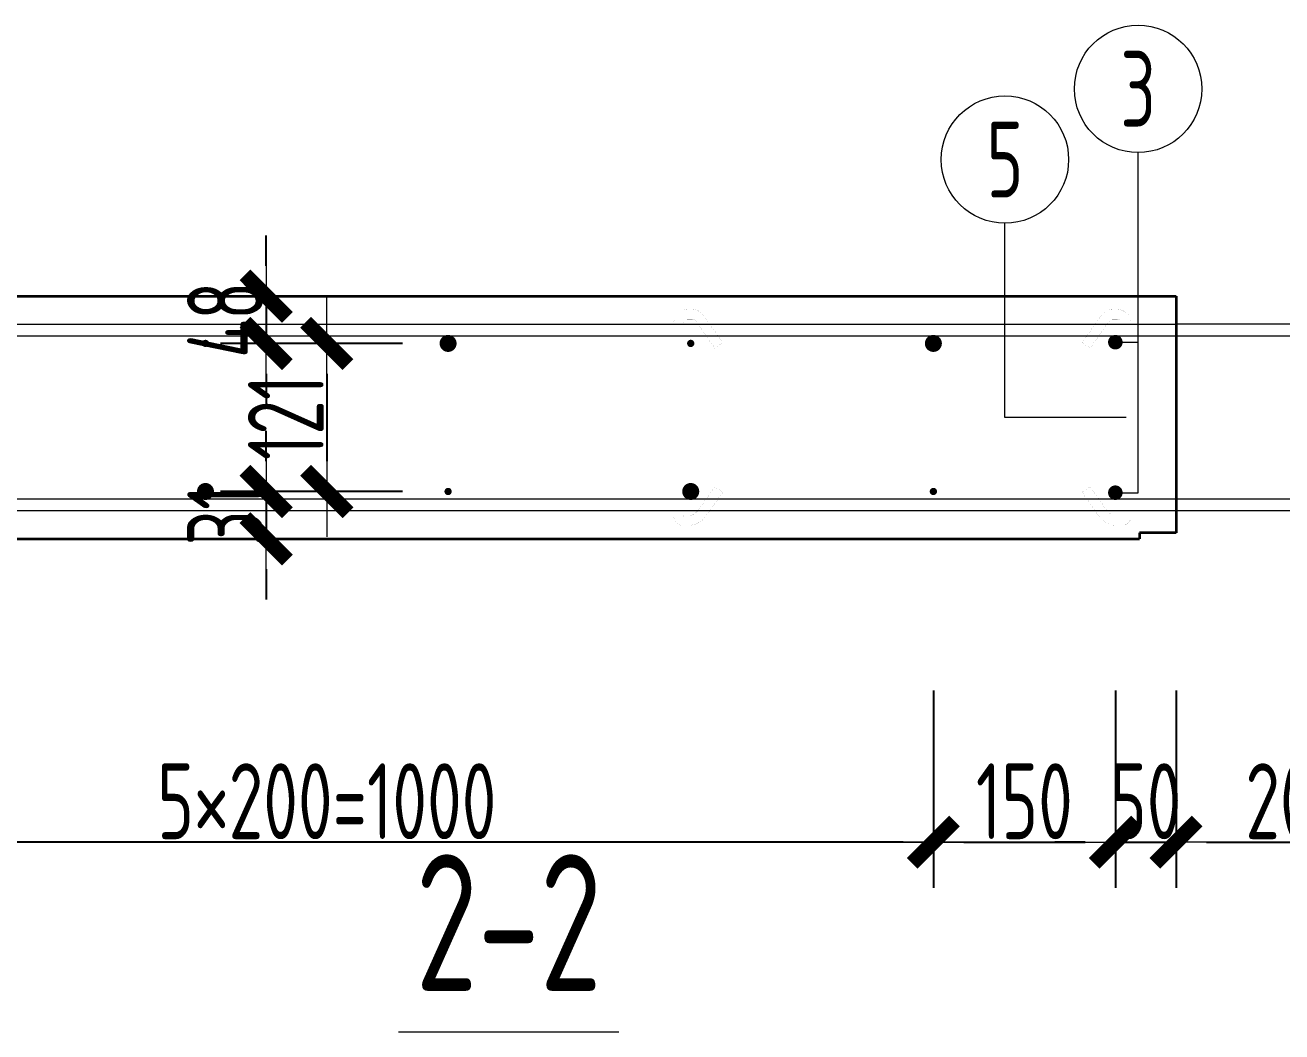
# Model space of a CAD drawing. Extents: x -85320 to 1679916, y -1321939 to 627.
# Drawn here: x 1055220 to 1059363, y -834776 to -831458 of the extents above; entities that cross this region are included whole.
import ezdxf
from ezdxf.enums import TextEntityAlignment as Align

# ---------------------------------------------------------------- set-up
doc = ezdxf.new("R2010")
doc.units = 0
doc.header["$LTSCALE"] = 1000
for name, color, linetype, lineweight in [('直线', 7, 'Continuous', 18), ('预制墙图名', 7, 'Continuous', 18), ('预制墙墙身水平筋', 130, 'Continuous', 18), ('预制墙墙身纵向受力筋', 1, 'Continuous', 18), ('预制墙墙身纵向非受力筋', 94, 'Continuous', 18), ('预制墙墙身附加筋', 94, 'Continuous', 18), ('预制墙拉筋', 130, 'Continuous', 18), ('预制墙详图标注', 3, 'Continuous', 18), ('预制墙详图轮廓', 3, 'Continuous', 35)]:
    doc.layers.add(name, color=color, linetype=linetype, lineweight=lineweight)
doc.styles.add('样式 1', font='yjkeng.shx', dxfattribs={"width": 0.7, "bigfont": 'yjkchn.shx'})
doc.styles.add('样式 2', font='yjkeng.shx', dxfattribs={"width": 0.7, "bigfont": 'yjkchn.shx'})
doc.dimstyles.new('盈建科结构', dxfattribs={"dimscale": 100, "dimtxt": 2.5, "dimasz": 1, "dimexe": 1.5, "dimexo": 0.625, "dimgap": 0.1, "dimtad": 1, "dimdec": 0, "dimrnd": 1, "dimzin": 0, "dimdsep": 46, "dimtxsty": '样式 1', "dimblk": '_yjkbk', "dimblk1": 'ARCHTICK', "dimblk2": 'ARCHTICK', "dimcen": 0.09, "dimadec": 0, "dimazin": 0, "dimtfac": 1, "dimtdec": 4, "dimtix": 1, "dimtmove": 2, "dimatfit": 3, "dimfxl": 1, "dimtolj": 1, "dimtzin": 0, "dimarcsym": 0})

# ---------------------------------------------------------------- blocks, each defined once
blk = doc.blocks.new('_yjkbk')
blk.add_line((-1, 0), (1.5, 0))
blk.add_lwpolyline([(-0.7, -0.7, 0.5, 0.5, 0), (0.7, 0.7, 0.5, 0.5, 0)], format="xyseb")
blk = doc.blocks.new('*D313')
at = {"layer": 'Defpoints', "color": 0, "transparency": 16777216}
for p in [(1056264.4, -832994.8), (1056014.4, -833150.8), (1056264.4, -833150.8)]:
    blk.add_point(p, dxfattribs=at)
at = {"layer": '预制墙详图标注', "color": 0, "lineweight": -2, "transparency": 16777216}
for p, q in [((1056014.4, -832894.8), (1056014.4, -832794.8)), ((1056264.4, -832994.8), (1055864.4, -832994.8)), ((1056014.4, -832994.8), (1056014.4, -833150.8)), ((1056264.4, -833150.8), (1055864.4, -833150.8)), ((1056014.4, -833250.8), (1056014.4, -833350.8))]:
    blk.add_line(p, q, dxfattribs=at)
at = {"layer": '预制墙详图标注', "color": 0, "lineweight": -2, "transparency": 16777216, "xscale": 100, "yscale": 100, "zscale": 100}
for p, rotation in [((1056014.4, -832994.8), 270), ((1056014.4, -833150.8), 90)]:
    blk.add_blockref('_yjkbk', p, dxfattribs=dict(at, rotation=rotation))
at = {"layer": '预制墙详图标注', "color": 0, "transparency": 16777216, "insert": (1056004.4, -833072.8), "char_height": 250, "attachment_point": 8, "rotation": 90, "style": '样式 1'}
blk.add_mtext('\\A1;31', dxfattribs=at)
blk = doc.blocks.new('_ArchTick')
at = {"color": 0, "linetype": 'ByBlock', "const_width": 0.4}
blk.add_lwpolyline([(-0.5, -0.5), (0.5, 0.5)], dxfattribs=at)
blk = doc.blocks.new('*D314')
at = {"layer": 'Defpoints', "color": 0, "transparency": 16777216}
for p in [(1056464.4, -832506.8), (1056214.4, -832994.8), (1056464.4, -832994.8)]:
    blk.add_point(p, dxfattribs=at)
at = {"layer": '预制墙详图标注', "color": 0, "lineweight": -2, "transparency": 16777216}
for p, q in [((1056464.4, -832506.8), (1056064.4, -832506.8)), ((1056214.4, -832606.8), (1056214.4, -832894.8)), ((1056464.4, -832994.8), (1056064.4, -832994.8))]:
    blk.add_line(p, q, dxfattribs=at)
at = {"layer": '预制墙详图标注', "color": 0, "lineweight": -2, "transparency": 16777216, "xscale": 100, "yscale": 100, "zscale": 100}
for p, rotation in [((1056214.4, -832506.8), 90), ((1056214.4, -832994.8), 270)]:
    blk.add_blockref('_yjkbk', p, dxfattribs=dict(at, rotation=rotation))
at = {"layer": '预制墙详图标注', "color": 0, "transparency": 16777216, "insert": (1056204.4, -832750.8), "char_height": 250, "attachment_point": 8, "rotation": 90, "style": '样式 1'}
blk.add_mtext('\\A1;121', dxfattribs=at)
blk = doc.blocks.new('*D315')
at = {"layer": 'Defpoints', "color": 0, "transparency": 16777216}
for p in [(1056264.4, -832350.8), (1056014.4, -832506.8), (1056264.4, -832506.8)]:
    blk.add_point(p, dxfattribs=at)
at = {"layer": '预制墙详图标注', "color": 0, "lineweight": -2, "transparency": 16777216}
for p, q in [((1056014.4, -832250.8), (1056014.4, -832150.8)), ((1056264.4, -832350.8), (1055864.4, -832350.8)), ((1056014.4, -832350.8), (1056014.4, -832506.8)), ((1056264.4, -832506.8), (1055864.4, -832506.8)), ((1056014.4, -832606.8), (1056014.4, -832706.8))]:
    blk.add_line(p, q, dxfattribs=at)
at = {"layer": '预制墙详图标注', "color": 0, "lineweight": -2, "transparency": 16777216, "xscale": 100, "yscale": 100, "zscale": 100}
for p, rotation in [((1056014.4, -832350.8), 270), ((1056014.4, -832506.8), 90)]:
    blk.add_blockref('_yjkbk', p, dxfattribs=dict(at, rotation=rotation))
at = {"layer": '预制墙详图标注', "color": 0, "transparency": 16777216, "insert": (1056004.4, -832428.8), "char_height": 250, "attachment_point": 8, "rotation": 90, "style": '样式 1'}
blk.add_mtext('\\A1;48', dxfattribs=at)
blk = doc.blocks.new('*D318')
at = {"layer": 'Defpoints', "color": 0, "transparency": 16777216}
for p in [(1058814.4, -833650.8), (1059014.4, -833650.8), (1059014.4, -834150.8)]:
    blk.add_point(p, dxfattribs=at)
at = {"layer": '预制墙详图标注', "color": 0, "lineweight": -2, "transparency": 16777216}
for p, q in [((1058814.4, -833650.8), (1058814.4, -834300.8)), ((1059014.4, -833650.8), (1059014.4, -834300.8)), ((1058714.4, -834150.8), (1058614.4, -834150.8)), ((1058814.4, -834150.8), (1059014.4, -834150.8)), ((1059114.4, -834150.8), (1059214.4, -834150.8))]:
    blk.add_line(p, q, dxfattribs=at)
at = {"layer": '预制墙详图标注', "color": 0, "lineweight": -2, "transparency": 16777216, "xscale": 100, "yscale": 100, "zscale": 100}
blk.add_blockref('_yjkbk', (1058814.4, -834150.8), dxfattribs=at)
at = {"layer": '预制墙详图标注', "color": 0, "lineweight": -2, "transparency": 16777216, "xscale": 100, "yscale": 100, "zscale": 100, "rotation": 180}
blk.add_blockref('_yjkbk', (1059014.4, -834150.8), dxfattribs=at)
at = {"layer": '预制墙详图标注', "color": 0, "transparency": 16777216, "insert": (1058914.4, -834140.8), "char_height": 250, "attachment_point": 8, "style": '样式 1'}
blk.add_mtext('\\A1;50', dxfattribs=at)
blk = doc.blocks.new('*D319')
at = {"layer": 'Defpoints', "color": 0, "transparency": 16777216}
for p in [(1059014.4, -833650.8), (1059814.4, -833650.8), (1059814.4, -834150.8)]:
    blk.add_point(p, dxfattribs=at)
at = {"layer": '预制墙详图标注', "color": 0, "lineweight": -2, "transparency": 16777216}
for p, q in [((1059014.4, -833650.8), (1059014.4, -834300.8)), ((1059814.4, -833650.8), (1059814.4, -834300.8)), ((1059114.4, -834150.8), (1059714.4, -834150.8))]:
    blk.add_line(p, q, dxfattribs=at)
at = {"layer": '预制墙详图标注', "color": 0, "lineweight": -2, "transparency": 16777216, "xscale": 100, "yscale": 100, "zscale": 100, "rotation": 180}
blk.add_blockref('_yjkbk', (1059014.4, -834150.8), dxfattribs=at)
at = {"layer": '预制墙详图标注', "color": 0, "lineweight": -2, "transparency": 16777216, "xscale": 100, "yscale": 100, "zscale": 100}
blk.add_blockref('_yjkbk', (1059814.4, -834150.8), dxfattribs=at)
at = {"layer": '预制墙详图标注', "color": 0, "transparency": 16777216, "insert": (1059414.4, -834140.8), "char_height": 250, "attachment_point": 8, "style": '样式 1'}
blk.add_mtext('\\A1;200', dxfattribs=at)
blk = doc.blocks.new('*D348')
at = {"layer": 'Defpoints', "color": 0, "transparency": 16777216}
for p in [(1054214.4, -833650.8), (1058214.4, -833650.8), (1054214.4, -834150.8)]:
    blk.add_point(p, dxfattribs=at)
at = {"layer": '预制墙详图标注', "color": 0, "lineweight": -2, "transparency": 16777216}
for p, q in [((1054214.4, -833713.3), (1054214.4, -834300.8)), ((1058214.4, -833713.3), (1058214.4, -834300.8)), ((1058114.4, -834150.8), (1054314.4, -834150.8))]:
    blk.add_line(p, q, dxfattribs=at)
at = {"layer": '预制墙详图标注', "color": 0, "lineweight": -2, "transparency": 16777216, "xscale": 100, "yscale": 100, "zscale": 100}
for p, rotation in [((1054214.4, -834150.8), 179.99999999999), ((1058214.4, -834150.8), 359.99999999999)]:
    blk.add_blockref('_yjkbk', p, dxfattribs=dict(at, rotation=rotation))
at = {"layer": '预制墙详图标注', "color": 0, "transparency": 16777216, "insert": (1056214.4, -834140.8), "char_height": 250, "attachment_point": 8, "style": '样式 1'}
blk.add_mtext('\\A1;5×200=1000', dxfattribs=at)
blk = doc.blocks.new('*D349')
at = {"layer": 'Defpoints', "color": 0, "transparency": 16777216}
for p in [(1058214.4, -833650.8), (1058814.4, -833650.8), (1058814.4, -834150.8)]:
    blk.add_point(p, dxfattribs=at)
at = {"layer": '预制墙详图标注', "color": 0, "lineweight": -2, "transparency": 16777216}
for p, q in [((1058214.4, -833650.8), (1058214.4, -834300.8)), ((1058814.4, -833650.8), (1058814.4, -834300.8)), ((1058314.4, -834150.8), (1058714.4, -834150.8))]:
    blk.add_line(p, q, dxfattribs=at)
at = {"layer": '预制墙详图标注', "color": 0, "lineweight": -2, "transparency": 16777216, "xscale": 100, "yscale": 100, "zscale": 100, "rotation": 180}
blk.add_blockref('_yjkbk', (1058214.4, -834150.8), dxfattribs=at)
at = {"layer": '预制墙详图标注', "color": 0, "lineweight": -2, "transparency": 16777216, "xscale": 100, "yscale": 100, "zscale": 100}
blk.add_blockref('_yjkbk', (1058814.4, -834150.8), dxfattribs=at)
at = {"layer": '预制墙详图标注', "color": 0, "transparency": 16777216, "insert": (1058514.4, -834140.8), "char_height": 250, "attachment_point": 8, "style": '样式 1'}
blk.add_mtext('\\A1;150', dxfattribs=at)
blk = doc.blocks.new('闭口右')
at = {"layer": '预制墙墙身水平筋', "lineweight": 18}
for p, q in [((1039314.4, -832442.8), (1040057.8, -832442.8)), ((1039314.4, -832442.8), (1040057.8, -832442.8)), ((1039314.4, -832442.8), (1040057.8, -832442.8)), ((1039314.4, -832442.8), (1040057.8, -832442.8)), ((1039314.4, -832442.8), (1040057.8, -832442.8)), ((1039314.4, -832442.8), (1040057.8, -832442.8)), ((1039314.4, -832442.8), (1040057.8, -832442.8)), ((1039314.4, -832442.8), (1040057.8, -832442.8)), ((1039314.4, -832442.8), (1040057.8, -832442.8)), ((1039314.4, -832442.8), (1040057.8, -832442.8)), ((1039314.4, -832442.8), (1040057.8, -832442.8)), ((1039314.4, -832442.8), (1040057.8, -832442.8)), ((1039314.4, -832442.8), (1040057.8, -832442.8)), ((1039314.4, -832442.8), (1040057.8, -832442.8)), ((1039314.4, -832442.8), (1040057.8, -832442.8)), ((1040057.8, -832482.8), (1039314.4, -832482.8)), ((1040057.8, -832482.8), (1039314.4, -832482.8)), ((1040057.8, -832482.8), (1039314.4, -832482.8)), ((1040057.8, -832482.8), (1039314.4, -832482.8)), ((1040057.8, -832482.8), (1039314.4, -832482.8)), ((1040057.8, -832482.8), (1039314.4, -832482.8)), ((1040057.8, -832482.8), (1039314.4, -832482.8)), ((1040057.8, -832482.8), (1039314.4, -832482.8)), ((1040057.8, -832482.8), (1039314.4, -832482.8)), ((1040057.8, -832482.8), (1039314.4, -832482.8)), ((1040057.8, -832482.8), (1039314.4, -832482.8)), ((1040057.8, -832482.8), (1039314.4, -832482.8)), ((1040057.8, -832482.8), (1039314.4, -832482.8)), ((1040057.8, -832482.8), (1039314.4, -832482.8)), ((1040057.8, -832482.8), (1039314.4, -832482.8)), ((1040094.4, -832547.7), (1040094.4, -832519.4)), ((1040094.4, -832547.7), (1040094.4, -832519.4)), ((1040094.4, -832547.7), (1040094.4, -832519.4)), ((1040094.4, -832547.7), (1040094.4, -832519.4)), ((1040094.4, -832547.7), (1040094.4, -832519.4)), ((1040094.4, -832547.7), (1040094.4, -832519.4)), ((1040094.4, -832547.7), (1040094.4, -832519.4)), ((1040094.4, -832547.7), (1040094.4, -832519.4)), ((1040094.4, -832547.7), (1040094.4, -832519.4)), ((1040094.4, -832547.7), (1040094.4, -832519.4)), ((1040094.4, -832547.7), (1040094.4, -832519.4)), ((1040094.4, -832547.7), (1040094.4, -832519.4)), ((1040094.4, -832547.7), (1040094.4, -832519.4)), ((1040094.4, -832547.7), (1040094.4, -832519.4)), ((1040094.4, -832547.7), (1040094.4, -832519.4)), ((1040134.4, -832519.4), (1040134.4, -832547.7)), ((1040134.4, -832519.4), (1040134.4, -832547.7)), ((1040134.4, -832519.4), (1040134.4, -832547.7)), ((1040134.4, -832519.4), (1040134.4, -832547.7)), ((1040134.4, -832519.4), (1040134.4, -832547.7)), ((1040134.4, -832519.4), (1040134.4, -832547.7)), ((1040134.4, -832519.4), (1040134.4, -832547.7)), ((1040134.4, -832519.4), (1040134.4, -832547.7)), ((1040134.4, -832519.4), (1040134.4, -832547.7)), ((1040134.4, -832519.4), (1040134.4, -832547.7)), ((1040134.4, -832519.4), (1040134.4, -832547.7)), ((1040134.4, -832519.4), (1040134.4, -832547.7)), ((1040134.4, -832519.4), (1040134.4, -832547.7)), ((1040134.4, -832519.4), (1040134.4, -832547.7)), ((1040134.4, -832519.4), (1040134.4, -832547.7)), ((1039314.4, -833018.8), (1040057.8, -833018.8)), ((1039314.4, -833018.8), (1040057.8, -833018.8)), ((1039314.4, -833018.8), (1040057.8, -833018.8)), ((1039314.4, -833018.8), (1040057.8, -833018.8)), ((1039314.4, -833018.8), (1040057.8, -833018.8)), ((1039314.4, -833018.8), (1040057.8, -833018.8)), ((1039314.4, -833018.8), (1040057.8, -833018.8)), ((1039314.4, -833018.8), (1040057.8, -833018.8)), ((1039314.4, -833018.8), (1040057.8, -833018.8)), ((1039314.4, -833018.8), (1040057.8, -833018.8)), ((1039314.4, -833018.8), (1040057.8, -833018.8)), ((1039314.4, -833018.8), (1040057.8, -833018.8)), ((1039314.4, -833018.8), (1040057.8, -833018.8)), ((1039314.4, -833018.8), (1040057.8, -833018.8)), ((1039314.4, -833018.8), (1040057.8, -833018.8)), ((1040057.8, -833058.8), (1039314.4, -833058.8))]:
    blk.add_line(p, q, dxfattribs=at)
at = {"layer": '预制墙墙身水平筋', "color": 4}
for p, q in [((1040094.4, -832519.4), (1040094.4, -832982.3)), ((1040134.4, -832519.4), (1040134.4, -832982.3))]:
    blk.add_line(p, q, dxfattribs=at)
at = {"layer": '预制墙墙身水平筋', "lineweight": 18}
for centre, radius, start, end in [((1040057.8, -832519.4), 76.6, 360, 90), ((1040057.8, -832519.4), 76.6, 360, 90), ((1040057.8, -832519.4), 76.6, 360, 90), ((1040057.8, -832519.4), 76.6, 360, 90), ((1040057.8, -832519.4), 76.6, 360, 90), ((1040057.8, -832519.4), 76.6, 360, 90), ((1040057.8, -832519.4), 76.6, 360, 90), ((1040057.8, -832519.4), 76.6, 360, 90), ((1040057.8, -832519.4), 76.6, 360, 90), ((1040057.8, -832519.4), 76.6, 360, 90), ((1040057.8, -832519.4), 76.6, 360, 90), ((1040057.8, -832519.4), 76.6, 360, 90), ((1040057.8, -832519.4), 76.6, 360, 90), ((1040057.8, -832519.4), 76.6, 360, 90), ((1040057.8, -832519.4), 36.6, 360, 90), ((1040057.8, -832519.4), 36.6, 360, 90), ((1040057.8, -832519.4), 36.6, 360, 90), ((1040057.8, -832519.4), 36.6, 360, 90), ((1040057.8, -832519.4), 36.6, 360, 90), ((1040057.8, -832519.4), 36.6, 360, 90), ((1040057.8, -832519.4), 36.6, 360, 90), ((1040057.8, -832519.4), 36.6, 360, 90), ((1040057.8, -832519.4), 36.6, 360, 90), ((1040057.8, -832519.4), 36.6, 360, 90), ((1040057.8, -832519.4), 36.6, 360, 90), ((1040057.8, -832519.4), 36.6, 360, 90), ((1040057.8, -832519.4), 36.6, 360, 90), ((1040057.8, -832519.4), 36.6, 360, 90), ((1040057.8, -832982.3), 36.6, 270, 0), ((1040057.8, -832982.3), 76.6, 270, 0), ((1040057.8, -832982.3), 36.6, 270, 0), ((1040057.8, -832982.3), 76.6, 270, 0), ((1040057.8, -832982.3), 36.6, 270, 0), ((1040057.8, -832982.3), 76.6, 270, 0), ((1040057.8, -832982.3), 36.6, 270, 0), ((1040057.8, -832982.3), 76.6, 270, 0), ((1040057.8, -832982.3), 36.6, 270, 0), ((1040057.8, -832982.3), 76.6, 270, 0), ((1040057.8, -832982.3), 36.6, 270, 0), ((1040057.8, -832982.3), 76.6, 270, 0), ((1040057.8, -832982.3), 36.6, 270, 0), ((1040057.8, -832982.3), 76.6, 270, 0), ((1040057.8, -832982.3), 36.6, 270, 0), ((1040057.8, -832982.3), 76.6, 270, 0), ((1040057.8, -832982.3), 36.6, 270, 0), ((1040057.8, -832982.3), 76.6, 270, 0), ((1040057.8, -832982.3), 36.6, 270, 0), ((1040057.8, -832982.3), 76.6, 270, 0), ((1040057.8, -832982.3), 36.6, 270, 0), ((1040057.8, -832982.3), 76.6, 270, 0), ((1040057.8, -832982.3), 36.6, 270, 0), ((1040057.8, -832982.3), 76.6, 270, 0), ((1040057.8, -832982.3), 36.6, 270, 0), ((1040057.8, -832982.3), 76.6, 270, 0), ((1040057.8, -832982.3), 36.6, 270, 0), ((1040057.8, -832982.3), 76.6, 270, 0)]:
    blk.add_arc(centre, radius, start, end, dxfattribs=at)

msp = doc.modelspace()

# ---------------------------------------------------------------- linework, layer by layer
at = {"layer": '直线', "lineweight": 18}
msp.add_line((1058814.371, -832502.848), (1058889.371, -832502.848), dxfattribs=at)
for points in [[(1058814.371, -832998.848), (1058889.371, -832998.848), (1058889.371, -831877.848)], [(1058850.371, -832750.848), (1058450.371, -832750.848), (1058450.371, -832110.848)]]:
    msp.add_lwpolyline(points, dxfattribs=at)
for centre in [(1058889.371, -831667.848), (1058450.371, -831900.848)]:
    msp.add_circle(centre, 210, dxfattribs=at)
at = {"layer": '预制墙图名', "lineweight": 18}
msp.add_line((1056450.909, -834775.848), (1057177.832, -834775.848), dxfattribs=at)
at = {"layer": '预制墙墙身水平筋', "lineweight": 18}
for p, q in [((1053414.371, -832442.848), (1059014.371, -832442.848)), ((1053414.371, -832442.848), (1059014.371, -832442.848)), ((1053414.371, -832442.848), (1059014.371, -832442.848)), ((1053414.371, -832442.848), (1059014.371, -832442.848)), ((1053414.371, -832442.848), (1059014.371, -832442.848)), ((1053414.371, -832442.848), (1059014.371, -832442.848)), ((1053414.371, -832442.848), (1059014.371, -832442.848)), ((1053414.371, -832442.848), (1059014.371, -832442.848)), ((1053414.371, -832442.848), (1059014.371, -832442.848)), ((1053414.371, -832442.848), (1059014.371, -832442.848)), ((1053414.371, -832442.848), (1059014.371, -832442.848)), ((1053414.371, -832442.848), (1059014.371, -832442.848)), ((1053414.371, -832442.848), (1059014.371, -832442.848)), ((1053414.371, -832442.848), (1059014.371, -832442.848)), ((1053414.371, -832442.848), (1059014.371, -832442.848)), ((1059014.371, -832482.848), (1053414.371, -832482.848)), ((1059014.371, -832482.848), (1053414.371, -832482.848)), ((1059014.371, -832482.848), (1053414.371, -832482.848)), ((1059014.371, -832482.848), (1053414.371, -832482.848)), ((1059014.371, -832482.848), (1053414.371, -832482.848)), ((1059014.371, -832482.848), (1053414.371, -832482.848)), ((1059014.371, -832482.848), (1053414.371, -832482.848)), ((1059014.371, -832482.848), (1053414.371, -832482.848)), ((1059014.371, -832482.848), (1053414.371, -832482.848)), ((1059014.371, -832482.848), (1053414.371, -832482.848)), ((1059014.371, -832482.848), (1053414.371, -832482.848)), ((1059014.371, -832482.848), (1053414.371, -832482.848)), ((1059014.371, -832482.848), (1053414.371, -832482.848)), ((1059014.371, -832482.848), (1053414.371, -832482.848)), ((1059014.371, -832482.848), (1053414.371, -832482.848)), ((1053414.371, -833018.848), (1059014.371, -833018.848)), ((1059014.371, -833058.848), (1053414.371, -833058.848))]:
    msp.add_line(p, q, dxfattribs=at)
at = {"layer": '预制墙墙身纵向受力筋', "lineweight": 18, "const_width": 28}
for points in [[(1056628.371, -832506.848, 1), (1056600.371, -832506.848, 1)], [(1058228.371, -832506.848, 1), (1058200.371, -832506.848, 1)], [(1055828.371, -832994.848, 1), (1055800.371, -832994.848, 1)], [(1057428.371, -832994.848, 1), (1057400.371, -832994.848, 1)]]:
    msp.add_lwpolyline(points, format="xyb", close=True, dxfattribs=at)
at = {"layer": '预制墙墙身纵向非受力筋', "lineweight": 18, "const_width": 12}
for points in [[(1055820.371, -832506.848, 1), (1055808.371, -832506.848, 1)], [(1057420.371, -832506.848, 1), (1057408.371, -832506.848, 1)], [(1056620.371, -832994.848, 1), (1056608.371, -832994.848, 1)], [(1058220.371, -832994.848, 1), (1058208.371, -832994.848, 1)]]:
    msp.add_lwpolyline(points, format="xyb", close=True, dxfattribs=at)
at = {"layer": '预制墙墙身附加筋', "lineweight": 18, "const_width": 24}
for points in [[(1058826.371, -832502.848, 1), (1058802.371, -832502.848, 1)], [(1058826.371, -832998.848, 1), (1058802.371, -832998.848, 1)]]:
    msp.add_lwpolyline(points, format="xyb", close=True, dxfattribs=at)
at = {"layer": '预制墙拉筋', "lineweight": 18, "const_width": 0.18}
for points in [[(1057519.865, -832997.686), (1057464.752, -833075.598, -0.24342753), (1057404.368, -833106.848), (1057389.37, -833106.848, -0.41421357), (1057358.371, -833075.849), (1057358.371, -832440.846, -0.41421357), (1057404.368, -832394.848), (1057419.367, -832394.848, -0.24342753), (1057456.09, -832413.853), (1057519.865, -832504.01), (1057493.741, -832522.49), (1057429.966, -832432.333, 0.24342753), (1057419.367, -832426.848), (1057404.368, -832426.848, 0.41421357), (1057390.371, -832440.846), (1057390.371, -833075.849), (1057388.368, -833075.849, 0.41421357), (1057389.37, -833076.851), (1057389.37, -833074.848), (1057404.368, -833074.848, 0.24342753), (1057438.627, -833057.118), (1057493.741, -832979.206)], [(1057519.865, -832997.686), (1057464.752, -833075.598, -0.24342753), (1057404.368, -833106.848), (1057389.37, -833106.848, -0.41421357), (1057358.371, -833075.849), (1057358.371, -832440.846, -0.41421357), (1057404.368, -832394.848), (1057419.367, -832394.848, -0.24342753), (1057456.09, -832413.853), (1057519.865, -832504.01), (1057493.741, -832522.49), (1057429.966, -832432.333, 0.24342753), (1057419.367, -832426.848), (1057404.368, -832426.848, 0.41421357), (1057390.371, -832440.846), (1057390.371, -833075.849), (1057388.368, -833075.849, 0.41421357), (1057389.37, -833076.851), (1057389.37, -833074.848), (1057404.368, -833074.848, 0.24342753), (1057438.627, -833057.118), (1057493.741, -832979.206)], [(1057519.865, -832997.686), (1057464.752, -833075.598, -0.24342753), (1057404.368, -833106.848), (1057389.37, -833106.848, -0.41421357), (1057358.371, -833075.849), (1057358.371, -832440.846, -0.41421357), (1057404.368, -832394.848), (1057419.367, -832394.848, -0.24342753), (1057456.09, -832413.853), (1057519.865, -832504.01), (1057493.741, -832522.49), (1057429.966, -832432.333, 0.24342753), (1057419.367, -832426.848), (1057404.368, -832426.848, 0.41421357), (1057390.371, -832440.846), (1057390.371, -833075.849), (1057388.368, -833075.849, 0.41421357), (1057389.37, -833076.851), (1057389.37, -833074.848), (1057404.368, -833074.848, 0.24342753), (1057438.627, -833057.118), (1057493.741, -832979.206)], [(1057519.865, -832997.686), (1057464.752, -833075.598, -0.24342753), (1057404.368, -833106.848), (1057389.37, -833106.848, -0.41421357), (1057358.371, -833075.849), (1057358.371, -832440.846, -0.41421357), (1057404.368, -832394.848), (1057419.367, -832394.848, -0.24342753), (1057456.09, -832413.853), (1057519.865, -832504.01), (1057493.741, -832522.49), (1057429.966, -832432.333, 0.24342753), (1057419.367, -832426.848), (1057404.368, -832426.848, 0.41421357), (1057390.371, -832440.846), (1057390.371, -833075.849), (1057388.368, -833075.849, 0.41421357), (1057389.37, -833076.851), (1057389.37, -833074.848), (1057404.368, -833074.848, 0.24342753), (1057438.627, -833057.118), (1057493.741, -832979.206)], [(1057519.865, -832997.686), (1057464.752, -833075.598, -0.24342753), (1057404.368, -833106.848), (1057389.37, -833106.848, -0.41421357), (1057358.371, -833075.849), (1057358.371, -832440.846, -0.41421357), (1057404.368, -832394.848), (1057419.367, -832394.848, -0.24342753), (1057456.09, -832413.853), (1057519.865, -832504.01), (1057493.741, -832522.49), (1057429.966, -832432.333, 0.24342753), (1057419.367, -832426.848), (1057404.368, -832426.848, 0.41421357), (1057390.371, -832440.846), (1057390.371, -833075.849), (1057388.368, -833075.849, 0.41421357), (1057389.37, -833076.851), (1057389.37, -833074.848), (1057404.368, -833074.848, 0.24342753), (1057438.627, -833057.118), (1057493.741, -832979.206)], [(1058731.001, -832979.206), (1058786.114, -833057.118, 0.24342753), (1058820.373, -833074.848), (1058835.372, -833074.848), (1058835.372, -833076.851, 0.41421357), (1058836.373, -833075.849), (1058834.371, -833075.849), (1058834.371, -832440.846, 0.41421357), (1058820.373, -832426.848), (1058805.374, -832426.848, 0.24342753), (1058794.776, -832432.333), (1058731.001, -832522.49), (1058704.876, -832504.01), (1058768.652, -832413.853, -0.24342753), (1058805.374, -832394.848), (1058820.373, -832394.848, -0.41421357), (1058866.371, -832440.846), (1058866.371, -833075.849, -0.41421357), (1058835.372, -833106.848), (1058820.373, -833106.848, -0.24342753), (1058759.99, -833075.598), (1058704.876, -832997.686)], [(1058731.001, -832979.206), (1058786.114, -833057.118, 0.24342753), (1058820.373, -833074.848), (1058835.372, -833074.848), (1058835.372, -833076.851, 0.41421357), (1058836.373, -833075.849), (1058834.371, -833075.849), (1058834.371, -832440.846, 0.41421357), (1058820.373, -832426.848), (1058805.374, -832426.848, 0.24342753), (1058794.776, -832432.333), (1058731.001, -832522.49), (1058704.876, -832504.01), (1058768.652, -832413.853, -0.24342753), (1058805.374, -832394.848), (1058820.373, -832394.848, -0.41421357), (1058866.371, -832440.846), (1058866.371, -833075.849, -0.41421357), (1058835.372, -833106.848), (1058820.373, -833106.848, -0.24342753), (1058759.99, -833075.598), (1058704.876, -832997.686)], [(1058731.001, -832979.206), (1058786.114, -833057.118, 0.24342753), (1058820.373, -833074.848), (1058835.372, -833074.848), (1058835.372, -833076.851, 0.41421357), (1058836.373, -833075.849), (1058834.371, -833075.849), (1058834.371, -832440.846, 0.41421357), (1058820.373, -832426.848), (1058805.374, -832426.848, 0.24342753), (1058794.776, -832432.333), (1058731.001, -832522.49), (1058704.876, -832504.01), (1058768.652, -832413.853, -0.24342753), (1058805.374, -832394.848), (1058820.373, -832394.848, -0.41421357), (1058866.371, -832440.846), (1058866.371, -833075.849, -0.41421357), (1058835.372, -833106.848), (1058820.373, -833106.848, -0.24342753), (1058759.99, -833075.598), (1058704.876, -832997.686)], [(1058731.001, -832979.206), (1058786.114, -833057.118, 0.24342753), (1058820.373, -833074.848), (1058835.372, -833074.848), (1058835.372, -833076.851, 0.41421357), (1058836.373, -833075.849), (1058834.371, -833075.849), (1058834.371, -832440.846, 0.41421357), (1058820.373, -832426.848), (1058805.374, -832426.848, 0.24342753), (1058794.776, -832432.333), (1058731.001, -832522.49), (1058704.876, -832504.01), (1058768.652, -832413.853, -0.24342753), (1058805.374, -832394.848), (1058820.373, -832394.848, -0.41421357), (1058866.371, -832440.846), (1058866.371, -833075.849, -0.41421357), (1058835.372, -833106.848), (1058820.373, -833106.848, -0.24342753), (1058759.99, -833075.598), (1058704.876, -832997.686)], [(1058731.001, -832979.206), (1058786.114, -833057.118, 0.24342753), (1058820.373, -833074.848), (1058835.372, -833074.848), (1058835.372, -833076.851, 0.41421357), (1058836.373, -833075.849), (1058834.371, -833075.849), (1058834.371, -832440.846, 0.41421357), (1058820.373, -832426.848), (1058805.374, -832426.848, 0.24342753), (1058794.776, -832432.333), (1058731.001, -832522.49), (1058704.876, -832504.01), (1058768.652, -832413.853, -0.24342753), (1058805.374, -832394.848), (1058820.373, -832394.848, -0.41421357), (1058866.371, -832440.846), (1058866.371, -833075.849, -0.41421357), (1058835.372, -833106.848), (1058820.373, -833106.848, -0.24342753), (1058759.99, -833075.598), (1058704.876, -832997.686)], [(1058731.001, -832979.206), (1058786.114, -833057.118, 0.24342753), (1058820.373, -833074.848), (1058835.372, -833074.848), (1058835.372, -833076.851, 0.41421357), (1058836.373, -833075.849), (1058834.371, -833075.849), (1058834.371, -832440.846, 0.41421357), (1058820.373, -832426.848), (1058805.374, -832426.848, 0.24342753), (1058794.776, -832432.333), (1058731.001, -832522.49), (1058704.876, -832504.01), (1058768.652, -832413.853, -0.24342753), (1058805.374, -832394.848), (1058820.373, -832394.848, -0.41421357), (1058866.371, -832440.846), (1058866.371, -833075.849, -0.41421357), (1058835.372, -833106.848), (1058820.373, -833106.848, -0.24342753), (1058759.99, -833075.598), (1058704.876, -832997.686)], [(1058731.001, -832979.206), (1058786.114, -833057.118, 0.24342753), (1058820.373, -833074.848), (1058835.372, -833074.848), (1058835.372, -833076.851, 0.41421357), (1058836.373, -833075.849), (1058834.371, -833075.849), (1058834.371, -832440.846, 0.41421357), (1058820.373, -832426.848), (1058805.374, -832426.848, 0.24342753), (1058794.776, -832432.333), (1058731.001, -832522.49), (1058704.876, -832504.01), (1058768.652, -832413.853, -0.24342753), (1058805.374, -832394.848), (1058820.373, -832394.848, -0.41421357), (1058866.371, -832440.846), (1058866.371, -833075.849, -0.41421357), (1058835.372, -833106.848), (1058820.373, -833106.848, -0.24342753), (1058759.99, -833075.598), (1058704.876, -832997.686)], [(1058731.001, -832979.206), (1058786.114, -833057.118, 0.24342753), (1058820.373, -833074.848), (1058835.372, -833074.848), (1058835.372, -833076.851, 0.41421357), (1058836.373, -833075.849), (1058834.371, -833075.849), (1058834.371, -832440.846, 0.41421357), (1058820.373, -832426.848), (1058805.374, -832426.848, 0.24342753), (1058794.776, -832432.333), (1058731.001, -832522.49), (1058704.876, -832504.01), (1058768.652, -832413.853, -0.24342753), (1058805.374, -832394.848), (1058820.373, -832394.848, -0.41421357), (1058866.371, -832440.846), (1058866.371, -833075.849, -0.41421357), (1058835.372, -833106.848), (1058820.373, -833106.848, -0.24342753), (1058759.99, -833075.598), (1058704.876, -832997.686)], [(1058731.001, -832979.206), (1058786.114, -833057.118, 0.24342753), (1058820.373, -833074.848), (1058835.372, -833074.848), (1058835.372, -833076.851, 0.41421357), (1058836.373, -833075.849), (1058834.371, -833075.849), (1058834.371, -832440.846, 0.41421357), (1058820.373, -832426.848), (1058805.374, -832426.848, 0.24342753), (1058794.776, -832432.333), (1058731.001, -832522.49), (1058704.876, -832504.01), (1058768.652, -832413.853, -0.24342753), (1058805.374, -832394.848), (1058820.373, -832394.848, -0.41421357), (1058866.371, -832440.846), (1058866.371, -833075.849, -0.41421357), (1058835.372, -833106.848), (1058820.373, -833106.848, -0.24342753), (1058759.99, -833075.598), (1058704.876, -832997.686)], [(1058731.001, -832979.206), (1058786.114, -833057.118, 0.24342753), (1058820.373, -833074.848), (1058835.372, -833074.848), (1058835.372, -833076.851, 0.41421357), (1058836.373, -833075.849), (1058834.371, -833075.849), (1058834.371, -832440.846, 0.41421357), (1058820.373, -832426.848), (1058805.374, -832426.848, 0.24342753), (1058794.776, -832432.333), (1058731.001, -832522.49), (1058704.876, -832504.01), (1058768.652, -832413.853, -0.24342753), (1058805.374, -832394.848), (1058820.373, -832394.848, -0.41421357), (1058866.371, -832440.846), (1058866.371, -833075.849, -0.41421357), (1058835.372, -833106.848), (1058820.373, -833106.848, -0.24342753), (1058759.99, -833075.598), (1058704.876, -832997.686)], [(1058731.001, -832979.206), (1058786.114, -833057.118, 0.24342753), (1058820.373, -833074.848), (1058835.372, -833074.848), (1058835.372, -833076.851, 0.41421357), (1058836.373, -833075.849), (1058834.371, -833075.849), (1058834.371, -832440.846, 0.41421357), (1058820.373, -832426.848), (1058805.374, -832426.848, 0.24342753), (1058794.776, -832432.333), (1058731.001, -832522.49), (1058704.876, -832504.01), (1058768.652, -832413.853, -0.24342753), (1058805.374, -832394.848), (1058820.373, -832394.848, -0.41421357), (1058866.371, -832440.846), (1058866.371, -833075.849, -0.41421357), (1058835.372, -833106.848), (1058820.373, -833106.848, -0.24342753), (1058759.99, -833075.598), (1058704.876, -832997.686)], [(1058731.001, -832979.206), (1058786.114, -833057.118, 0.24342753), (1058820.373, -833074.848), (1058835.372, -833074.848), (1058835.372, -833076.851, 0.41421357), (1058836.373, -833075.849), (1058834.371, -833075.849), (1058834.371, -832440.846, 0.41421357), (1058820.373, -832426.848), (1058805.374, -832426.848, 0.24342753), (1058794.776, -832432.333), (1058731.001, -832522.49), (1058704.876, -832504.01), (1058768.652, -832413.853, -0.24342753), (1058805.374, -832394.848), (1058820.373, -832394.848, -0.41421357), (1058866.371, -832440.846), (1058866.371, -833075.849, -0.41421357), (1058835.372, -833106.848), (1058820.373, -833106.848, -0.24342753), (1058759.99, -833075.598), (1058704.876, -832997.686)], [(1058731.001, -832979.206), (1058786.114, -833057.118, 0.24342753), (1058820.373, -833074.848), (1058835.372, -833074.848), (1058835.372, -833076.851, 0.41421357), (1058836.373, -833075.849), (1058834.371, -833075.849), (1058834.371, -832440.846, 0.41421357), (1058820.373, -832426.848), (1058805.374, -832426.848, 0.24342753), (1058794.776, -832432.333), (1058731.001, -832522.49), (1058704.876, -832504.01), (1058768.652, -832413.853, -0.24342753), (1058805.374, -832394.848), (1058820.373, -832394.848, -0.41421357), (1058866.371, -832440.846), (1058866.371, -833075.849, -0.41421357), (1058835.372, -833106.848), (1058820.373, -833106.848, -0.24342753), (1058759.99, -833075.598), (1058704.876, -832997.686)], [(1058731.001, -832979.206), (1058786.114, -833057.118, 0.24342753), (1058820.373, -833074.848), (1058835.372, -833074.848), (1058835.372, -833076.851, 0.41421357), (1058836.373, -833075.849), (1058834.371, -833075.849), (1058834.371, -832440.846, 0.41421357), (1058820.373, -832426.848), (1058805.374, -832426.848, 0.24342753), (1058794.776, -832432.333), (1058731.001, -832522.49), (1058704.876, -832504.01), (1058768.652, -832413.853, -0.24342753), (1058805.374, -832394.848), (1058820.373, -832394.848, -0.41421357), (1058866.371, -832440.846), (1058866.371, -833075.849, -0.41421357), (1058835.372, -833106.848), (1058820.373, -833106.848, -0.24342753), (1058759.99, -833075.598), (1058704.876, -832997.686)], [(1058731.001, -832979.206), (1058786.114, -833057.118, 0.24342753), (1058820.373, -833074.848), (1058835.372, -833074.848), (1058835.372, -833076.851, 0.41421357), (1058836.373, -833075.849), (1058834.371, -833075.849), (1058834.371, -832440.846, 0.41421357), (1058820.373, -832426.848), (1058805.374, -832426.848, 0.24342753), (1058794.776, -832432.333), (1058731.001, -832522.49), (1058704.876, -832504.01), (1058768.652, -832413.853, -0.24342753), (1058805.374, -832394.848), (1058820.373, -832394.848, -0.41421357), (1058866.371, -832440.846), (1058866.371, -833075.849, -0.41421357), (1058835.372, -833106.848), (1058820.373, -833106.848, -0.24342753), (1058759.99, -833075.598), (1058704.876, -832997.686)]]:
    msp.add_lwpolyline(points, format="xyb", close=True, dxfattribs=at)
at = {"layer": '预制墙详图轮廓', "lineweight": 35}
for p, q in [((1053534.371, -832350.848), (1058894.371, -832350.848)), ((1058894.371, -832350.848), (1059014.371, -832350.848)), ((1059014.371, -832350.848), (1059014.371, -833130.848)), ((1059014.371, -833130.848), (1058894.371, -833130.848)), ((1058894.371, -833130.848), (1058894.371, -833150.848)), ((1053534.371, -833150.848), (1058894.371, -833150.848))]:
    msp.add_line(p, q, dxfattribs=at)

# ---------------------------------------------------------------- block references
at = {"layer": '预制墙墙身水平筋', "color": 4}
msp.add_blockref('闭口右', (19700, 0), dxfattribs=at)

# ---------------------------------------------------------------- texts
at = {"layer": '直线', "linetype": 'Continuous', "style": '样式 1', "width": 0.7}
for s, p in [('3', (1058889.371, -831667.848)), ('5', (1058450.371, -831900.848))]:
    msp.add_text(s, height=250, dxfattribs=at).set_placement(p, align=Align.MIDDLE_CENTER)
at = {"layer": '预制墙图名', "linetype": 'Continuous', "style": '样式 2', "width": 0.7}
msp.add_text('2-2', height=450, dxfattribs=at).set_placement((1056814.371, -834775.848), align=Align.BOTTOM_CENTER)

# ---------------------------------------------------------------- dimensions: what is measured, and where the dimension line sits
at = {"layer": '预制墙详图标注'}
for p1, p2, distance, text, override, picture, middle in [((1056264.371, -832350.848), (1056264.371, -832506.848), -250, '48', {"dimscale": 100, "dimtxt": 2.5, "dimasz": 1, "dimexe": 1.5, "dimexo": 0, "dimgap": 0.1, "dimtad": 1, "dimlfac": 0.25, "dimrnd": 5, "dimdle": 0, "dimfxlon": 0}, '*D315', (1055879.371, -832428.848)), ((1056464.371, -832506.848), (1056464.371, -832994.848), -250, '121', {"dimscale": 100, "dimtxt": 2.5, "dimasz": 1, "dimexe": 1.5, "dimexo": 0, "dimgap": 0.1, "dimtad": 1, "dimlfac": 0.25, "dimrnd": 5, "dimdle": 0, "dimfxlon": 0}, '*D314', (1056079.371, -832750.848)), ((1056264.371, -832994.848), (1056264.371, -833150.848), -250, '31', {"dimscale": 100, "dimtxt": 2.5, "dimasz": 1, "dimexe": 1.5, "dimexo": 0, "dimgap": 0.1, "dimtad": 1, "dimlfac": 0.25, "dimrnd": 5, "dimdle": 0, "dimfxlon": 0}, '*D313', (1055879.371, -833072.848)), ((1058214.371, -833650.848), (1054214.371, -833650.848), 500, '5×200=1000', {"dimscale": 100, "dimtxt": 2.5, "dimasz": 1, "dimexe": 1.5, "dimexo": 0.625, "dimgap": 0.1, "dimtad": 1, "dimlfac": 0.25, "dimrnd": 5, "dimdle": 0, "dimtix": 1, "dimfxlon": 0}, '*D348', (1056214.371, -834015.848))]:
    dim = msp.add_aligned_dim(p1=p1, p2=p2, distance=distance, text=text, dimstyle='盈建科结构', override=override, dxfattribs=at)
    dim.commit()
    dim.dimension.update_dxf_attribs({"geometry": picture, "text_midpoint": middle})
for p1, p2, picture, middle in [((1058214.371, -833650.848), (1058814.371, -833650.848), '*D349', (1058514.371, -834015.848)), ((1058814.371, -833650.848), (1059014.371, -833650.848), '*D318', (1058914.371, -834015.848)), ((1059014.371, -833650.848), (1059814.371, -833650.848), '*D319', (1059414.371, -834015.848))]:
    dim = msp.add_aligned_dim(p1=p1, p2=p2, distance=-500, dimstyle='盈建科结构', override={"dimscale": 100, "dimtxt": 2.5, "dimasz": 1, "dimexe": 1.5, "dimexo": 0, "dimgap": 0.1, "dimtad": 1, "dimlfac": 0.25, "dimrnd": 5, "dimdle": 0, "dimfxlon": 0}, dxfattribs=at)
    dim.commit()
    dim.dimension.update_dxf_attribs({"geometry": picture, "text_midpoint": middle})

doc.saveas('drawing.dxf')
